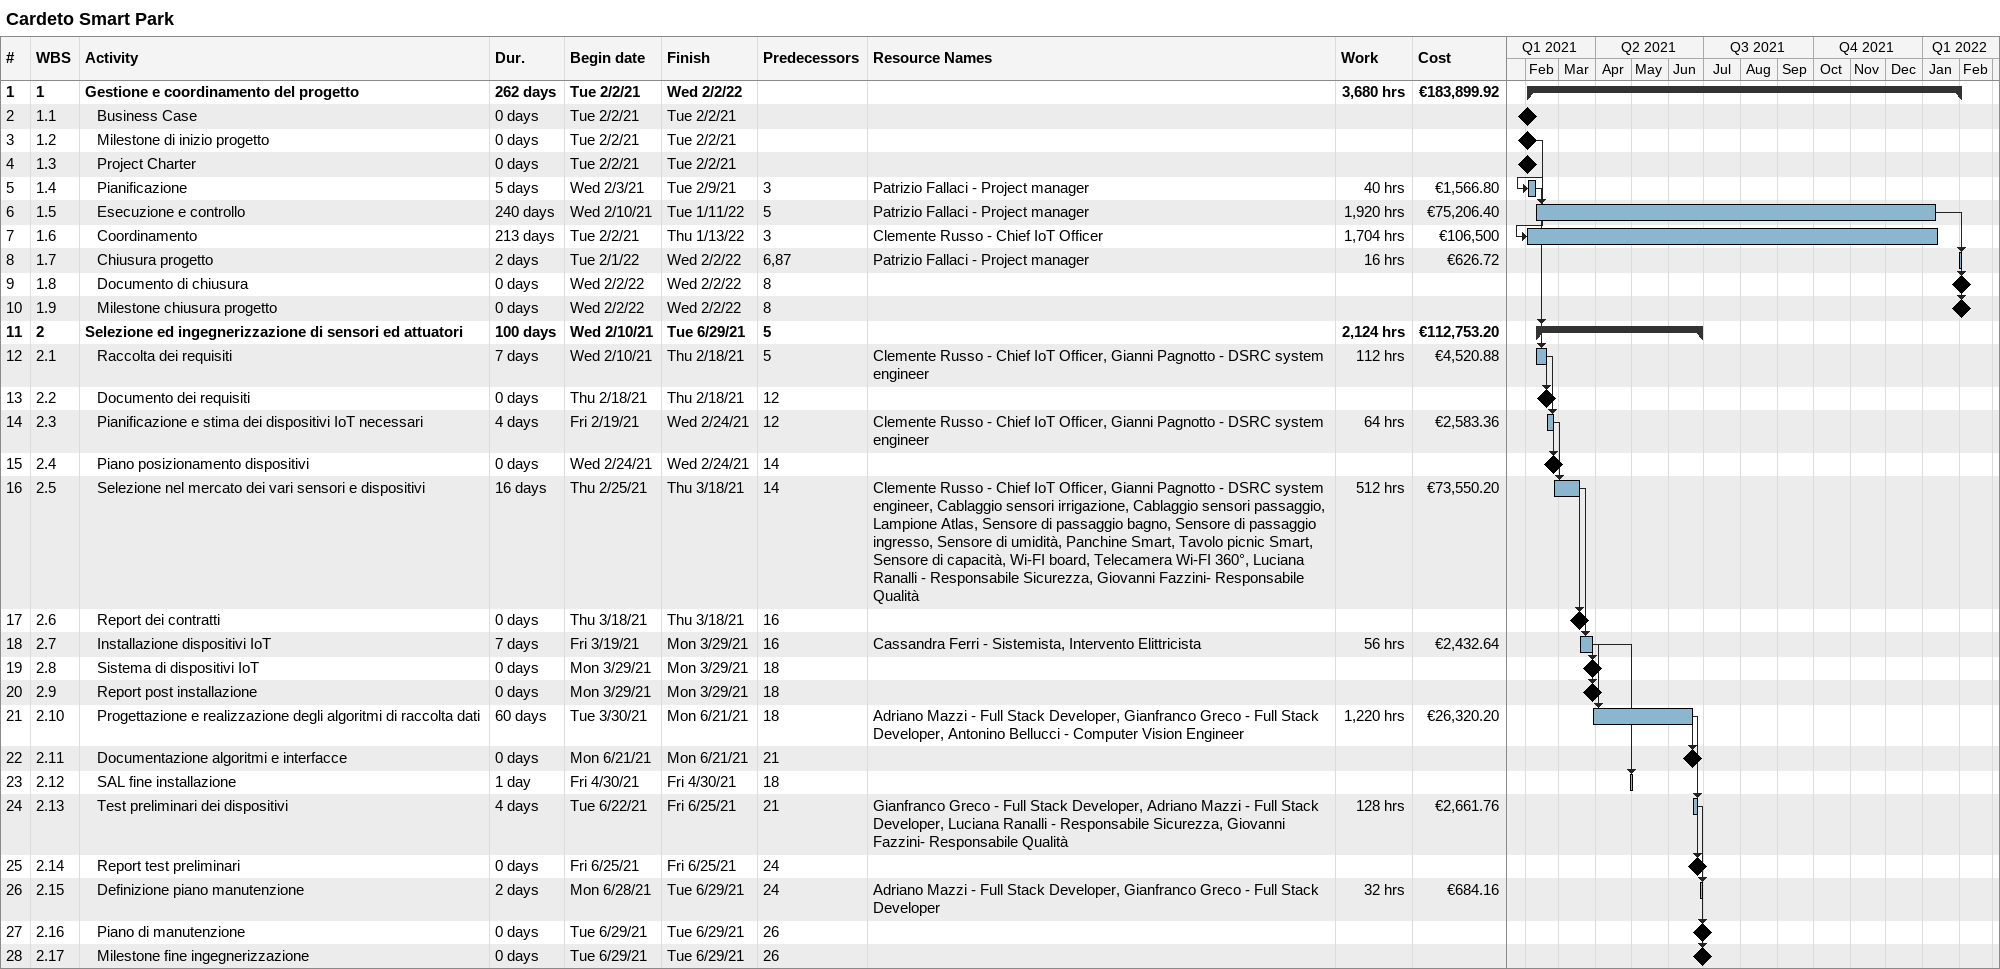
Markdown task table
Cardeto Smart Park

| ID | WBS | Task | Duration | Start | Finish | Predecessors | Resources | Work (h) | Cost (€) |
|---|---|---|---|---|---|---|---|---|---|
| 1 | 1 | **Gestione e coordinamento del progetto** | 262d | 2021-02-02 | 2022-02-02 |  |  | 3680 | 183899.92 |
| 2 | 1.1 | Business Case | 0d | 2021-02-02 | 2021-02-02 |  |  |  |  |
| 3 | 1.2 | Milestone di inizio progetto | 0d | 2021-02-02 | 2021-02-02 |  |  |  |  |
| 4 | 1.3 | Project Charter | 0d | 2021-02-02 | 2021-02-02 |  |  |  |  |
| 5 | 1.4 | Pianificazione | 5d | 2021-02-03 | 2021-02-09 | 3 | Patrizio Fallaci - Project manager | 40 | 1566.80 |
| 6 | 1.5 | Esecuzione e controllo | 240d | 2021-02-10 | 2022-01-11 | 5 | Patrizio Fallaci - Project manager | 1920 | 75206.40 |
| 7 | 1.6 | Coordinamento | 213d | 2021-02-02 | 2022-01-13 | 3 | Clemente Russo - Chief IoT Officer | 1704 | 106500 |
| 8 | 1.7 | Chiusura progetto | 2d | 2022-02-01 | 2022-02-02 | 6, 87 | Patrizio Fallaci - Project manager | 16 | 626.72 |
| 9 | 1.8 | Documento di chiusura | 0d | 2022-02-02 | 2022-02-02 | 8 |  |  |  |
| 10 | 1.9 | Milestone chiusura progetto | 0d | 2022-02-02 | 2022-02-02 | 8 |  |  |  |
| 11 | 2 | **Selezione ed ingegnerizzazione di sensori ed attuatori** | 100d | 2021-02-10 | 2021-06-29 | 5 |  | 2124 | 112753.20 |
| 12 | 2.1 | Raccolta dei requisiti | 7d | 2021-02-10 | 2021-02-18 | 5 | Clemente Russo - Chief IoT Officer, Gianni Pagnotto - DSRC system engineer | 112 | 4520.88 |
| 13 | 2.2 | Documento dei requisiti | 0d | 2021-02-18 | 2021-02-18 | 12 |  |  |  |
| 14 | 2.3 | Pianificazione e stima dei dispositivi IoT necessari | 4d | 2021-02-19 | 2021-02-24 | 12 | Clemente Russo - Chief IoT Officer, Gianni Pagnotto - DSRC system engineer | 64 | 2583.36 |
| 15 | 2.4 | Piano posizionamento dispositivi | 0d | 2021-02-24 | 2021-02-24 | 14 |  |  |  |
| 16 | 2.5 | Selezione nel mercato dei vari sensori e dispositivi | 16d | 2021-02-25 | 2021-03-18 | 14 | Clemente Russo - Chief IoT Officer, Gianni Pagnotto - DSRC system engineer, Cablaggio sensori irrigazione, Cablaggio sensori passaggio, Lampione Atlas, Sensore di passaggio bagno, Sensore di passaggio ingresso, Sensore di umidità, Panchine Smart, Tavolo picnic Smart, Sensore di capacità, Wi-FI board, Telecamera Wi-FI 360°, Luciana Ranalli - Responsabile Sicurezza, Giovanni Fazzini- Responsabile Qualità | 512 | 73550.20 |
| 17 | 2.6 | Report dei contratti | 0d | 2021-03-18 | 2021-03-18 | 16 |  |  |  |
| 18 | 2.7 | Installazione dispositivi IoT | 7d | 2021-03-19 | 2021-03-29 | 16 | Cassandra Ferri - Sistemista, Intervento Elittricista | 56 | 2432.64 |
| 19 | 2.8 | Sistema di dispositivi IoT | 0d | 2021-03-29 | 2021-03-29 | 18 |  |  |  |
| 20 | 2.9 | Report post installazione | 0d | 2021-03-29 | 2021-03-29 | 18 |  |  |  |
| 21 | 2.10 | Progettazione e realizzazione degli algoritmi di raccolta dati | 60d | 2021-03-30 | 2021-06-21 | 18 | Adriano Mazzi - Full Stack Developer, Gianfranco Greco - Full Stack Developer, Antonino Bellucci - Computer Vision Engineer | 1220 | 26320.20 |
| 22 | 2.11 | Documentazione algoritmi e interfacce | 0d | 2021-06-21 | 2021-06-21 | 21 |  |  |  |
| 23 | 2.12 | SAL fine installazione | 1d | 2021-04-30 | 2021-04-30 | 18 |  |  |  |
| 24 | 2.13 | Test preliminari dei dispositivi | 4d | 2021-06-22 | 2021-06-25 | 21 | Gianfranco Greco - Full Stack Developer, Adriano Mazzi - Full Stack Developer, Luciana Ranalli - Responsabile Sicurezza, Giovanni Fazzini- Responsabile Qualità | 128 | 2661.76 |
| 25 | 2.14 | Report test preliminari | 0d | 2021-06-25 | 2021-06-25 | 24 |  |  |  |
| 26 | 2.15 | Definizione piano manutenzione | 2d | 2021-06-28 | 2021-06-29 | 24 | Adriano Mazzi - Full Stack Developer, Gianfranco Greco - Full Stack Developer | 32 | 684.16 |
| 27 | 2.16 | Piano di manutenzione | 0d | 2021-06-29 | 2021-06-29 | 26 |  |  |  |
| 28 | 2.17 | Milestone fine ingegnerizzazione | 0d | 2021-06-29 | 2021-06-29 | 26 |  |  |  |
